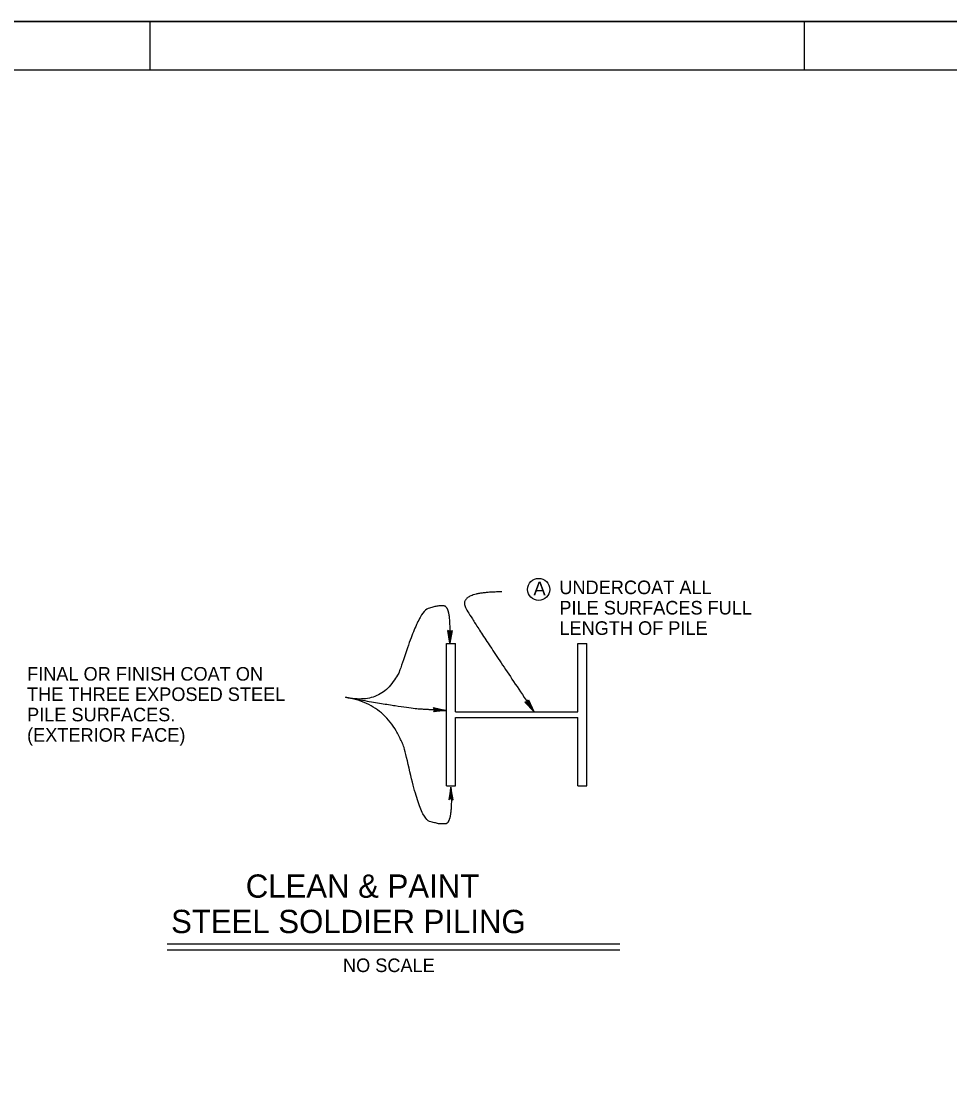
# Model space of a CAD drawing. Extents: x 0 to 2.83, y 0 to 1.83.
# Drawn here: x 1.077 to 1.875, y 0.908 to 1.833 of the extents above; entities that cross this region are included whole.
import ezdxf

# ---------------------------------------------------------------- set-up
doc = ezdxf.new("R2010")
doc.units = 0
for name, color, linetype in [('212 Leaders and Dim Lines', 7, 'Continuous'), ('214 Text and Titles', 7, 'Continuous'), ('716 Misc Steel', 7, 'Continuous'), ('str_Border-Plot-Shape-A', 7, 'Continuous'), ('str_Border-Title-Block-A', 7, 'Continuous')]:
    doc.layers.add(name, color=color, linetype=linetype)

msp = doc.modelspace()

# ---------------------------------------------------------------- linework, layer by layer
at = {"layer": '212 Leaders and Dim Lines'}
for p, q in [((1.44468, 1.30941), (1.44377, 1.30998)), ((1.4455, 1.29902), (1.44377, 1.30998)), ((1.4455, 1.29902), (1.44423, 1.30969)), ((1.44468, 1.30941), (1.4455, 1.29902)), ((1.44559, 1.30884), (1.44468, 1.30941)), ((1.44514, 1.30912), (1.4455, 1.29902)), ((1.44743, 1.30994), (1.4455, 1.29902)), ((1.44697, 1.30967), (1.4455, 1.29902)), ((1.4455, 1.29902), (1.44651, 1.30939)), ((1.4455, 1.29902), (1.44605, 1.30911)), ((1.44559, 1.30884), (1.4455, 1.29902)), ((1.44651, 1.30939), (1.44559, 1.30884)), ((1.44651, 1.30939), (1.44743, 1.30994)), ((1.51243, 1.24929), (1.51199, 1.24831)), ((1.51755, 1.24022), (1.51221, 1.2488)), ((1.51243, 1.24929), (1.51286, 1.25027)), ((1.51755, 1.24022), (1.51243, 1.24929)), ((1.51264, 1.24978), (1.51755, 1.24022)), ((1.51286, 1.25027), (1.51755, 1.24022)), ((1.44225, 1.24122), (1.43123, 1.23999)), ((1.43184, 1.24087), (1.43123, 1.23999)), ((1.43194, 1.24269), (1.43143, 1.24364)), ((1.43143, 1.24364), (1.44225, 1.24122)), ((1.44225, 1.24122), (1.43154, 1.24043)), ((1.43168, 1.24317), (1.44225, 1.24122)), ((1.43245, 1.24175), (1.43184, 1.24087)), ((1.43184, 1.24087), (1.44225, 1.24122)), ((1.44225, 1.24122), (1.43194, 1.24269)), ((1.43194, 1.24269), (1.43245, 1.24175)), ((1.43215, 1.24131), (1.44225, 1.24122)), ((1.44225, 1.24122), (1.4322, 1.24222)), ((1.43245, 1.24175), (1.44225, 1.24122)), ((1.51092, 1.24826), (1.50985, 1.2482)), ((1.51755, 1.24022), (1.50985, 1.2482)), ((1.51755, 1.24022), (1.51038, 1.24823)), ((1.51199, 1.24831), (1.51092, 1.24826)), ((1.51092, 1.24826), (1.51755, 1.24022)), ((1.51146, 1.24828), (1.51755, 1.24022)), ((1.51199, 1.24831), (1.51755, 1.24022)), ((1.44632, 1.17524), (1.44459, 1.16429)), ((1.44632, 1.17524), (1.44505, 1.16457)), ((1.4455, 1.16486), (1.44632, 1.17524)), ((1.44596, 1.16514), (1.44632, 1.17524)), ((1.44641, 1.16543), (1.44632, 1.17524)), ((1.44825, 1.16432), (1.44632, 1.17524)), ((1.44632, 1.17524), (1.44733, 1.16488)), ((1.44779, 1.1646), (1.44632, 1.17524)), ((1.44632, 1.17524), (1.44687, 1.16515)), ((1.44641, 1.16543), (1.4455, 1.16486)), ((1.44733, 1.16488), (1.44641, 1.16543)), ((1.4455, 1.16486), (1.44459, 1.16429)), ((1.44733, 1.16488), (1.44825, 1.16432))]:
    msp.add_line(p, q, dxfattribs=at)
at = {"layer": '214 Text and Titles'}
for p, q in [((1.20229, 1.04064), (1.59139, 1.04064)), ((1.20229, 1.03545), (1.59139, 1.03545))]:
    msp.add_line(p, q, dxfattribs=at)
msp.add_circle((1.5217, 1.34513), 0.0095, dxfattribs=at)
for points in [[(1.49005, 1.34301), (1.45105, 1.34301), (1.46781, 1.31387), (1.51755, 1.24022)], [(1.44559, 1.30884), (1.4457, 1.33027), (1.43532, 1.33163), (1.41838, 1.3259), (1.39324, 1.24393), (1.35581, 1.2524)], [(1.35581, 1.2524), (1.40769, 1.24326), (1.43245, 1.24175), (1.43245, 1.24175)], [(1.44667, 1.16575), (1.44677, 1.14431), (1.43639, 1.14295), (1.41945, 1.14868), (1.39888, 1.24536), (1.35581, 1.2524)]]:
    msp.add_open_spline(points, degree=2, dxfattribs=at)
at = {"layer": '716 Misc Steel'}
for p, q in [((1.4424, 1.29862), (1.45025, 1.29862)), ((1.4424, 1.17626), (1.4424, 1.29862)), ((1.45025, 1.2399), (1.45025, 1.29862)), ((1.5553, 1.29862), (1.56314, 1.29862)), ((1.5553, 1.2399), (1.5553, 1.29862)), ((1.56314, 1.17626), (1.56314, 1.29862)), ((1.45025, 1.2399), (1.5553, 1.2399)), ((1.45025, 1.17626), (1.45025, 1.23498)), ((1.45025, 1.23498), (1.5553, 1.23498)), ((1.5553, 1.17626), (1.5553, 1.23498)), ((1.4424, 1.17626), (1.45025, 1.17626)), ((1.5553, 1.17626), (1.56314, 1.17626))]:
    msp.add_line(p, q, dxfattribs=at)
at = {"layer": 'str_Border-Plot-Shape-A'}
msp.add_lwpolyline([(0, 0), (2.83333, 0), (2.83333, 1.83333), (0, 1.83333)], close=True, dxfattribs=at)
at = {"layer": 'str_Border-Title-Block-A'}
for p, q in [((0, 1.83333), (2.83333, 1.83333)), ((1.1875, 1.83333), (1.1875, 1.79167)), ((1.75, 1.83333), (1.75, 1.79167)), ((0.08333, 1.79167), (2.79167, 1.79167))]:
    msp.add_line(p, q, dxfattribs=at)

# ---------------------------------------------------------------- texts
at = {"layer": '214 Text and Titles'}
for s, height, p in [('A', 0.0118, (1.51721, 1.34008)), ('UNDERCOAT ALL ', 0.0116667, (1.5395, 1.3411)), ('PILE SURFACES FULL ', 0.0116667, (1.5395, 1.3236)), ('LENGTH OF PILE', 0.0116667, (1.5395, 1.3061)), ('FINAL OR FINISH COAT ON', 0.0116667, (1.08201, 1.26675)), ('THE THREE EXPOSED STEEL ', 0.0116667, (1.08201, 1.24925)), ('PILE SURFACES.', 0.0116667, (1.08201, 1.23175)), ('(EXTERIOR FACE)', 0.0116667, (1.08201, 1.21425)), ('CLEAN & PAINT', 0.0200026, (1.26996, 1.08015)), ('STEEL SOLDIER PILING', 0.0200026, (1.20578, 1.04973)), ('NO SCALE', 0.011668, (1.35352, 1.01622))]:
    msp.add_text(s, height=height, dxfattribs=at).set_placement(p)

doc.saveas('drawing.dxf')
